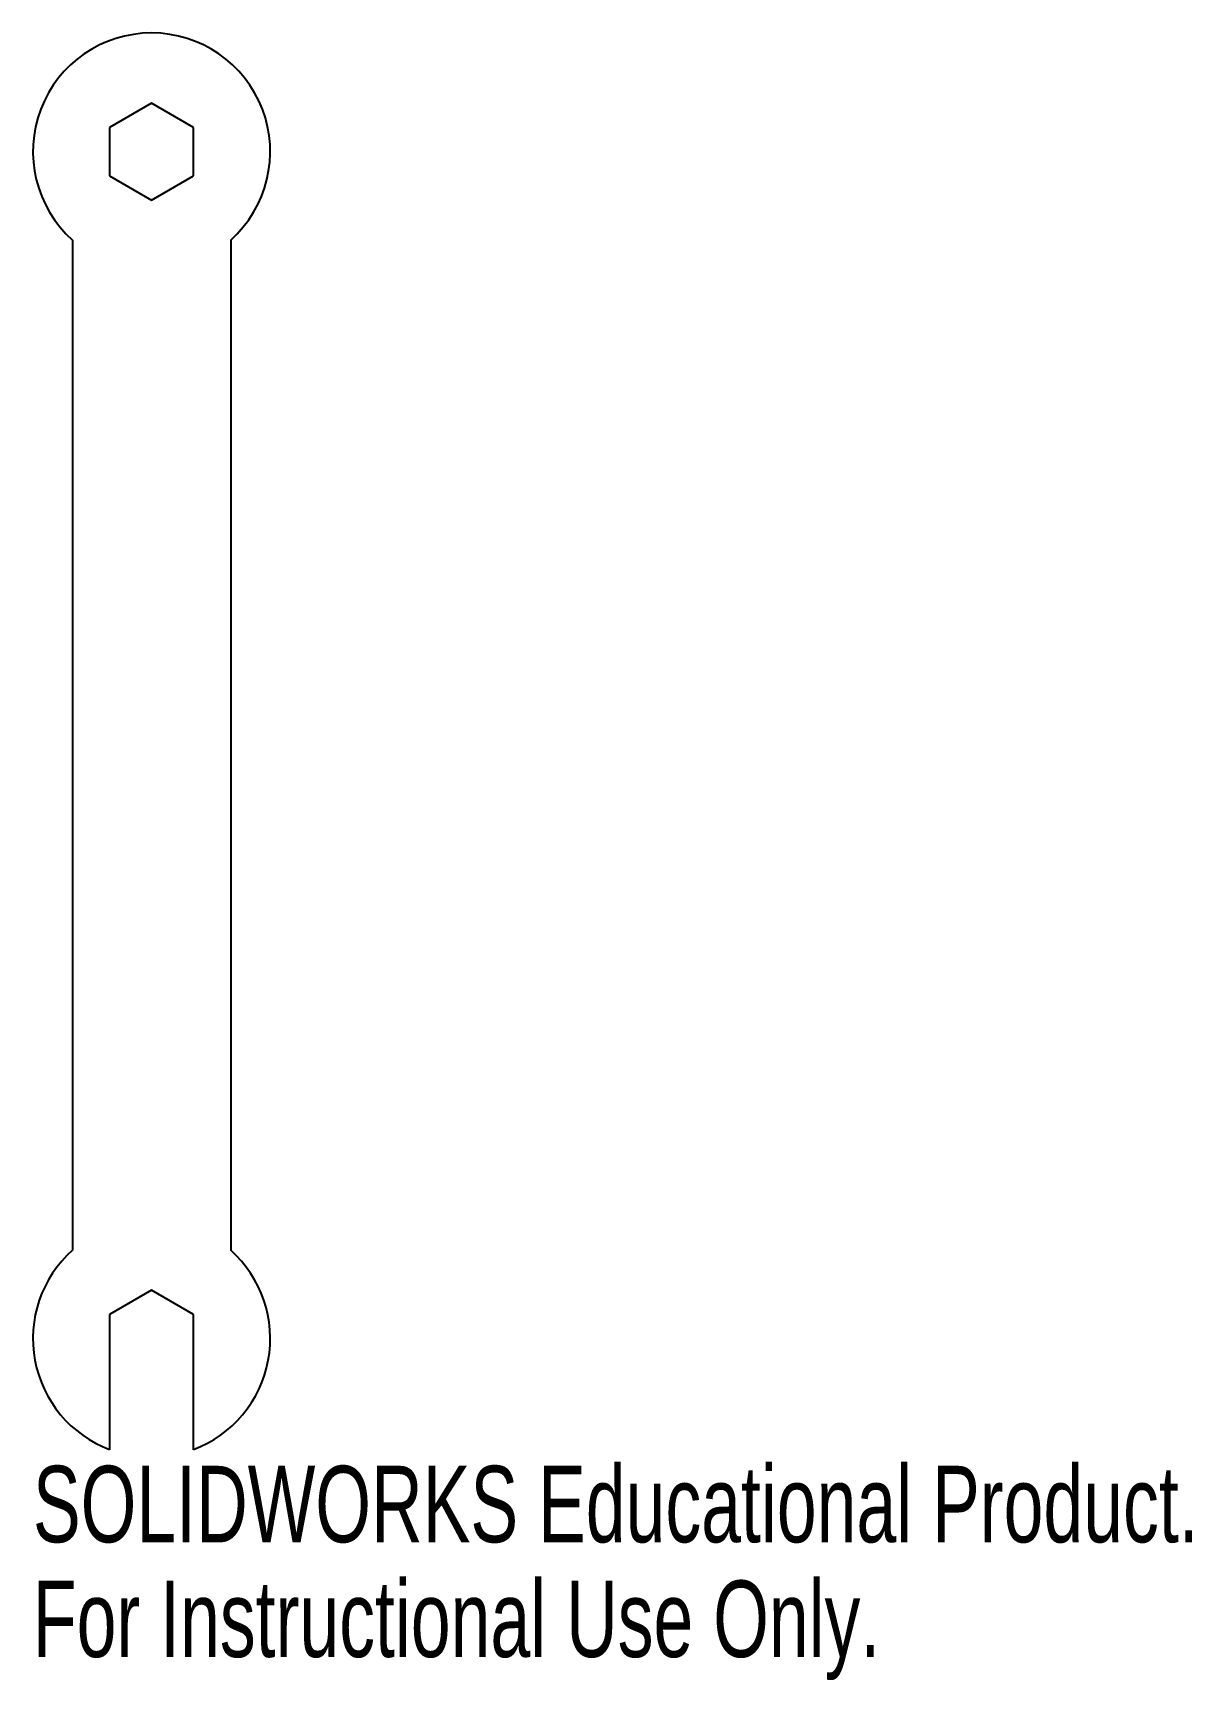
# Model space of a CAD drawing. Header units: millimetres. Extents: x -8 to 66, y -97 to 8.
import ezdxf

# ---------------------------------------------------------------- set-up
doc = ezdxf.new("R2010")
doc.units = ezdxf.units.MM
doc.styles.add('SLDTEXTSTYLE0', font='TXT', dxfattribs={"width": 0.7})

msp = doc.modelspace()

# ---------------------------------------------------------------- linework, layer by layer
at = {"color": 7, "linetype": 'Continuous', "lineweight": 25}
for p, q in [((0, 3.06), (-2.65, 1.53)), ((2.65, 1.53), (0, 3.06)), ((-2.65, 1.53), (-2.65, -1.53)), ((2.65, -1.53), (2.65, 1.53)), ((-2.65, -1.53), (0, -3.06)), ((0, -3.06), (2.65, -1.53)), ((-5, -5.59), (-5, -69.41)), ((5, -5.59), (5, -69.41)), ((0, -71.94), (-2.65, -73.47)), ((2.65, -73.47), (0, -71.94)), ((-2.65, -73.47), (-2.65, -82.02)), ((2.65, -82.02), (2.65, -73.47))]:
    msp.add_line(p, q, dxfattribs=at)
for centre, start, end in [((0, 0), 311.8103, 228.1897), ((0, -75), 131.8103, 249.3087), ((0, -75), 290.6913, 48.1897)]:
    msp.add_arc(centre, 7.5, start, end, dxfattribs=at)

# ---------------------------------------------------------------- texts
at = {"color": 7, "linetype": 'Continuous', "char_height": 4.8336, "attachment_point": 1, "style": 'SLDTEXTSTYLE0'}
for s, insert in [('SOLIDWORKS Educational Product.', (-7.5, -83.04)), ('For Instructional Use Only.', (-7.5, -90.29))]:
    msp.add_mtext(s, dxfattribs=dict(at, insert=insert))

doc.saveas('drawing.dxf')
